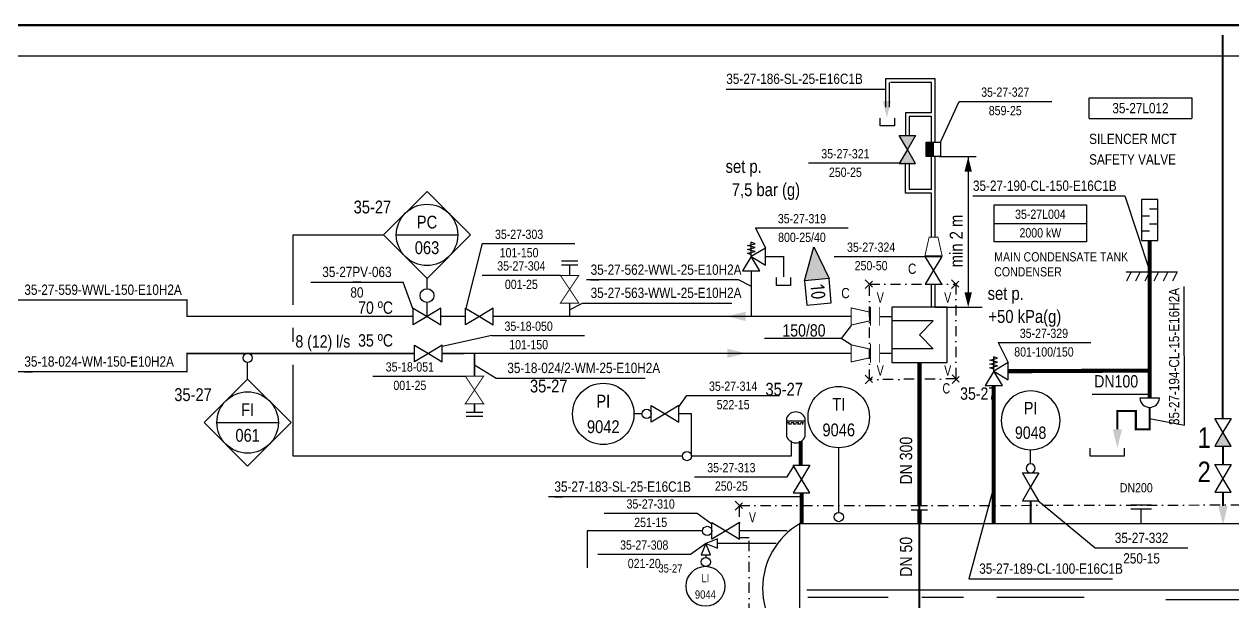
# Model space of a CAD drawing. Header units: millimetres. Extents: x -415 to 12957, y -5 to 599.
# Drawn here: x 5687.2 to 5981.8, y 154.4 to 295.2 of the extents above; entities that cross this region are included whole.
import ezdxf
from ezdxf.enums import TextEntityAlignment as Align

# ---------------------------------------------------------------- set-up
doc = ezdxf.new("R2010")
doc.units = ezdxf.units.MM
doc.header["$LTSCALE"] = 10
doc.header["$MEASUREMENT"] = 0
doc.linetypes.add('DASHDOT2', pattern=[0.5, 0.25, -0.125, 0, -0.125])
doc.linetypes.add('DASHEDX2', pattern=[1.5, 1, -0.5])
doc.layers.get('0').update_dxf_attribs({"linetype": 'CONTINUOUS'})
doc.layers.add('BALANSSI', color=3, linetype='CONTINUOUS', lineweight=25)
doc.layers.add('VESIKIERROT', color=100, linetype='DASHDOT2', lineweight=35)
for name, color, linetype in [('ILMAPUTKET', 7, 'CONTINUOUS'), ('KASIVENTTIILIT', 7, 'CONTINUOUS'), ('LAITTEISTO', 7, 'CONTINUOUS'), ('P-COND', 4, 'CONTINUOUS'), ('P-CVPOS', 7, 'CONTINUOUS'), ('P-DELIVERY_LIMIT', 1, 'DASHDOT2'), ('P-EQUIPMENT_POS', 7, 'CONTINUOUS'), ('P-EQUIPMENTS', 7, 'CONTINUOUS'), ('P-FITTINGS', 7, 'CONTINUOUS'), ('P-INSTRPOS', 7, 'CONTINUOUS'), ('P-INSTRPOS_TEXTS', 7, 'CONTINUOUS'), ('P-INSTRU', 7, 'CONTINUOUS'), ('P-LINEPOS', 7, 'CONTINUOUS'), ('P-OTHER', 7, 'CONTINUOUS'), ('P-REVISIONS', 1, 'CONTINUOUS'), ('P-STEAM1', 6, 'CONTINUOUS'), ('P-SYMB', 7, 'CONTINUOUS'), ('P-TEXT', 7, 'CONTINUOUS'), ('P-VALVEPOS', 7, 'CONTINUOUS'), ('P-VENTS', 7, 'CONTINUOUS'), ('P-WATER', 3, 'CONTINUOUS'), ('PUTKIKARTIOT', 7, 'CONTINUOUS'), ('TEXT', 141, 'CONTINUOUS'), ('VEDENEROTTIMET', 7, 'CONTINUOUS'), ('zzzzzz', 7, 'CONTINUOUS')]:
    doc.layers.add(name, color=color, linetype=linetype)
doc.styles.add('ARIAL', font='ARIALN.TTF')
doc.styles.add('ARIALN', font='ARIALN.TTF')
doc.styles.add('CTS_REV', font='isocp.shx')
doc.styles.add('LEGIBLE', font='ARIALN.TTF')
doc.styles.add('ROMANS', font='ARIALN.TTF')
doc.styles.add('SFS', font='ARIALN.TTF')
doc.styles.get("Standard").update_dxf_attribs({"font": 'ARIALN.TTF'})

# ---------------------------------------------------------------- blocks, each defined once
blk = doc.blocks.new('ARROW')
blk.add_solid([(-2.5, -1.25), (-2.5, 1.25), (2.5, 0)])
at = {"linetype": 'Continuous', "flags": 1}
blk.add_attdef('SYM_WIDTH', (0, 0), '', height=3, dxfattribs=at)
blk = doc.blocks.new('PI321O06')
blk.add_hatch(color=256).paths.add_polyline_path([(0.5, 0), (-0.5, 0), (-0.5, -0.5), (0.5, -0.5)])
for p, q in [((0.5, 0.5), (-0.5, 0.5)), ((-0.5, 0.5), (-0.5, -0.5)), ((-0.5, 0), (0.5, 0)), ((0.5, -0.5), (0.5, 0.5)), ((-0.5, -0.5), (0.5, -0.5))]:
    blk.add_line(p, q)
blk = doc.blocks.new('levylammonvaihdin')
for p, q in [((0.25, -0.25), (0.25, 0.5)), ((0.75, -0.25), (0.75, 0.5)), ((0.5, 0), (0.25, -0.25)), ((0.5, 0), (0.75, -0.25))]:
    blk.add_line(p, q)
blk.add_lwpolyline([(0, -0.5), (1, -0.5), (1, 0.5), (0, 0.5)], close=True)
at = {"layer": 'zzzzzz', "flags": 1}
for tag, p in [('LAINIMI', (0, 0)), ('LAIPOS', (0, -0.083)), ('LAIKAPA', (0, -0.167)), ('LAIMTEH', (0, -0.25)), ('LAIKIER', (0, -0.333)), ('LAIJANN', (0, -0.417)), ('LAIMASE', (0, -0.5)), ('LAIERI1', (0, -0.583)), ('LAIERI2', (0, -0.667)), ('LAIERI3', (0, -0.75)), ('LAIERI4', (0, -0.833)), ('LAILISA', (0, -0.917))]:
    blk.add_attdef(tag, p, '', height=0.05, dxfattribs=at)
blk = doc.blocks.new('T100CON')
at = {"const_width": 0.25}
blk.add_lwpolyline([(-2.5, 2.4), (2.5, 1.28), (2.5, -1.12), (-2.5, -2.24)], close=True, dxfattribs=at)
at = {"style": 'LEGIBLE', "flags": 9}
for tag, p in [('FC', (0, 3.5)), ('SYM_WIDTH', (0, 0))]:
    blk.add_attdef(tag, p, '', height=1.8, dxfattribs=at)
blk = doc.blocks.new('T200FFL')
at = {"const_width": 0.25}
for points in [[(-1.25, 2.5), (-1.25, -2.5)], [(1.25, -2.5), (1.25, 2.5)]]:
    blk.add_lwpolyline(points, dxfattribs=at)
at = {"linetype": 'Continuous', "style": 'SFS', "flags": 9}
for tag, p in [('FC', (0, 3.5)), ('SYM_WIDTH', (0, 0))]:
    blk.add_attdef(tag, p, '', height=0.2, dxfattribs=at)
blk = doc.blocks.new('P7A1214')
at = {"color": 0, "linetype": 'ByBlock'}
for p, q in [((-1, 2), (-1, -2)), ((0, 2), (0, -2))]:
    blk.add_line(p, q, dxfattribs=at)
blk = doc.blocks.new('T001_11')
at = {"const_width": 0.25}
blk.add_lwpolyline([(-3.75, -2.5), (-3.75, 2.5), (3.75, -2.5), (3.75, 2.5), (-3.75, -2.5)], dxfattribs=at)
at = {"linetype": 'Continuous', "style": 'SFS', "flags": 9}
for tag, p in [('FC', (0, 3.5)), ('SYM_WIDTH', (0, 0))]:
    blk.add_attdef(tag, p, '', height=0.2, dxfattribs=at)
blk = doc.blocks.new('PPI_0103B')
at = {"color": 0, "linetype": 'ByBlock'}
blk.add_circle((0, 0), 1.25, dxfattribs=at)
blk = doc.blocks.new('PPI_1100A')
at = {"color": 0, "linetype": 'ByBlock'}
blk.add_line((0, 0), (2, 0), dxfattribs=at)
blk = doc.blocks.new('PPI_0900A')
at = {"color": 0, "linetype": 'ByBlock'}
blk.add_line((-2.5, 0), (2.5, 0), dxfattribs=at)
blk = doc.blocks.new('PPI_1000A')
at = {"color": 0, "linetype": 'ByBlock'}
blk.add_line((-1, 0), (1, 0), dxfattribs=at)
blk = doc.blocks.new('PPI_1207A')
at = {"color": 0, "linetype": 'ByBlock'}
for p, q in [((-8.5, 0), (0, 8.5)), ((0, 8.5), (8.5, 0)), ((0, -8.5), (-8.5, 0)), ((-6, 0), (6, 0)), ((8.5, 0), (0, -8.5))]:
    blk.add_line(p, q, dxfattribs=at)
blk.add_circle((0, 0), 6, dxfattribs=at)
blk = doc.blocks.new('PPI_1200A')
at = {"color": 0, "linetype": 'ByBlock'}
blk.add_circle((0, 0), 6, dxfattribs=at)
blk = doc.blocks.new('PI314')
for p, q in [((0, 2.5), (0, -2.5)), ((1, 2.5), (1, -2.5))]:
    blk.add_line(p, q)
blk = doc.blocks.new('P7A1100')
at = {"color": 0, "linetype": 'ByBlock'}
for points in [[(-3, -1.8), (-3, 1.8), (0, 0)], [(3, -1.8), (3, 1.8), (0, 0)]]:
    blk.add_lwpolyline(points, close=True, dxfattribs=at)
blk = doc.blocks.new('CVO650D')
at = {"color": 0, "linetype": 'Continuous'}
blk.add_lwpolyline([(-1.5, 4.5, -1), (1.5, 4.5, -1), (-1.5, 4.5)], format="xyb", close=True, dxfattribs=at)
blk.add_lwpolyline([(0, 0), (0, 3)], dxfattribs=at)
at = {"layer": 'P-VENTS', "color": 0, "linetype": 'Continuous'}
for points in [[(-3, -1.8), (-3, 1.8), (0, 0)], [(3, -1.8), (3, 1.8), (0, 0)]]:
    blk.add_lwpolyline(points, close=True, dxfattribs=at)
blk = doc.blocks.new('PRO66DD')
h = blk.add_hatch(color=0)
h.paths.add_polyline_path([(-3, 1.8), (-3, -1.8), (0, 0)])
h.paths.add_polyline_path([(3, -1.8), (3, 1.8), (0, 0)])
at = {"layer": 'P-VENTS', "color": 0, "linetype": 'Continuous'}
for points in [[(-3, -1.8), (-3, 1.8), (0, 0)], [(3, -1.8), (3, 1.8), (0, 0)]]:
    blk.add_lwpolyline(points, close=True, dxfattribs=at)
blk = doc.blocks.new('P7A1106')
at = {"color": 0, "linetype": 'ByBlock'}
for p, q in [((3, 1.8), (0, 0)), ((3, -1.8), (3, 1.8)), ((0, 0), (3, -1.8))]:
    blk.add_line(p, q, dxfattribs=at)
blk.add_lwpolyline([(-3, 1.8), (0, 0), (-3, -1.8)], close=True, dxfattribs=at)
blk.add_solid([(3, 1.8), (0, 0), (3, -1.8)], dxfattribs=at)
blk = doc.blocks.new('P7A0127')
at = {"color": 0, "linetype": 'ByBlock'}
for p, q in [((-7.5, 20), (-7.5, 17.5)), ((7.5, 17.5), (7.5, 20)), ((7.5, 17.5), (-7.5, 17.5)), ((-7.5, 17.5), (-7.5, 5)), ((7.5, 5), (7.5, 17.5))]:
    blk.add_line(p, q, dxfattribs=at)
at = {"color": 0, "linetype": 'DASHEDX2', "ltscale": 0.25}
for points in [[(-7.5, 16.5), (7.5, 16.5)], [(-6, 15.5), (6, 15.5)]]:
    blk.add_lwpolyline(points, dxfattribs=at)
at = {"color": 0, "linetype": 'ByBlock'}
for centre, start, end in [((0, 16.9), 22.45694, 157.54306), ((0, 8.1), 202.45694, 337.54306)]:
    blk.add_arc(centre, 8.12, start, end, dxfattribs=at)
blk = doc.blocks.new('P7A1142')
at = {"color": 0, "linetype": 'ByBlock'}
for p, q in [((-0.8, 2.7), (0, 3)), ((0.8, 2.3), (-0.8, 2.7)), ((0, 0), (0, 3)), ((-0.8, 1.9), (0.8, 2.3)), ((0.8, 1.5), (-0.8, 1.9)), ((-0.8, 1.1), (0.8, 1.5)), ((0.8, 0.7), (-0.8, 1.1)), ((0, 0.4), (0.8, 0.7))]:
    blk.add_line(p, q, dxfattribs=at)
for points in [[(0, 0), (-3, -1.8), (-3, 1.8)], [(1.8, -3), (-1.8, -3), (0, 0)]]:
    blk.add_lwpolyline(points, close=True, dxfattribs=at)
blk = doc.blocks.new('PPI_1301A-25_0')
at = {"color": 0, "linetype": 'ByBlock'}
for p, q in [((0, 0), (25, 0)), ((0, -10), (0, 0)), ((25, 0), (25, -10)), ((0, -5), (25, -5)), ((25, -10), (0, -10))]:
    blk.add_line(p, q, dxfattribs=at)
blk = doc.blocks.new('PPI_2100A')
at = {"color": 0, "linetype": 'ByBlock'}
blk.add_line((0, 0), (2, 0), dxfattribs=at)
blk = doc.blocks.new('P7A1305')
at = {"color": 0, "linetype": 'ByBlock'}
blk.add_solid([(-4, -1), (-4, 1), (0, 0)], dxfattribs=at)
blk = doc.blocks.new('PPI_1302A-25_0')
at = {"color": 0, "linetype": 'ByBlock'}
for p, q in [((0, -5), (0, 0)), ((0, 0), (25, 0)), ((25, 0), (25, -5)), ((0, -5), (25, -5))]:
    blk.add_line(p, q, dxfattribs=at)
blk = doc.blocks.new('P7A1397')
at = {"color": 0, "linetype": 'ByBlock'}
for p, q in [((-2.7, 0), (-2.7, 2)), ((-0.9, 0), (-0.9, -2)), ((0.9, 0), (0.9, 2)), ((2.7, 0), (2.7, -2))]:
    blk.add_line(p, q, dxfattribs=at)
blk.add_lwpolyline([(5, -2), (5, 2), (-5, 2), (-5, -2)], close=True, dxfattribs=at)
blk = doc.blocks.new('P7A1369')
at = {"color": 0, "linetype": 'ByBlock'}
blk.add_lwpolyline([(8, -3), (0, 0), (8, 3)], dxfattribs=at)
blk.add_lwpolyline([(14, -3), (14, 3), (8, 3), (8, -3)], close=True, dxfattribs=at)
blk.add_solid([(8, 3), (8, -3), (0, 0)], dxfattribs=at)
at = {"color": 7, "linetype": 'Continuous', "style": 'CTS_REV'}
blk.add_attdef('A', text='', height=3.5, dxfattribs=at).set_placement((11, 0), align=Align.MIDDLE)

msp = doc.modelspace()

# ---------------------------------------------------------------- linework, layer by layer
at = {"layer": 'ILMAPUTKET', "linetype": 'Continuous'}
for points in [[(5909.29, 281.92), (5897.14, 281.92)], [(5909.29, 266.48), (5909.29, 281.92)], [(5908.39, 273.6), (5902.05, 273.6)], [(5908.39, 254.96), (5902.95, 254.96)]]:
    msp.add_lwpolyline(points, dxfattribs=at)
at = {"layer": 'ILMAPUTKET'}
for points in [[(5897.14, 281.92), (5897.14, 275)], [(5898.04, 281.02), (5898.04, 275)], [(5902.05, 273.6), (5902.05, 268.15)], [(5902.95, 272.7), (5902.95, 268.15)], [(5908.39, 254.96), (5908.39, 262.98)], [(5909.29, 243.29), (5909.29, 262.98)], [(5902.05, 254.06), (5902.05, 261.4)], [(5902.95, 261.4), (5902.95, 254.96)], [(5908.39, 243.29), (5908.39, 254.06)], [(5908.39, 226.25), (5908.39, 231.88)], [(5909.29, 226.25), (5909.29, 231.88)]]:
    msp.add_lwpolyline(points, dxfattribs=at)
at = {"layer": 'ILMAPUTKET', "linetype": 'DASHEDX2'}
for points in [[(5908.39, 281.02), (5898.04, 281.02)], [(5908.39, 273.6), (5908.39, 281.02)], [(5908.39, 272.7), (5902.95, 272.7)], [(5908.39, 266.48), (5908.39, 272.7)], [(5908.39, 254.06), (5902.05, 254.06)]]:
    msp.add_lwpolyline(points, dxfattribs=at)
at = {"layer": 'LAITTEISTO'}
for points in [[(5959.46, 173.44), (5959.46, 176.96)], [(5873.17, 171.69), (5861.59, 171.69)], [(5876.21, 173.44), (5876.21, 141.94)], [(6127.71, 173.44), (5876.21, 173.44)], [(5853.36, 168.63), (5852.24, 165.82)], [(5856.17, 169.76), (5853.36, 168.63)], [(5853.36, 168.63), (5856.17, 167.51)], [(5854.49, 165.82), (5853.36, 168.63)], [(5856.17, 167.51), (5856.17, 169.76)], [(5870.49, 168.63), (5856.17, 168.63)], [(5852.24, 165.82), (5854.49, 165.82)], [(5853.36, 165.82), (5853.36, 165.24)], [(5878.01, 157.3), (6107.74, 157.3)], [(5878.22, 155.5), (5897.8, 155.5)], [(5905.97, 155.5), (5916.15, 155.5)], [(5924.25, 155.5), (5945.61, 155.5)], [(5965.47, 155), (5985.05, 155)]]:
    msp.add_lwpolyline(points, dxfattribs=at)
msp.add_arc((5885.49, 157.69), 18.28, 120.5102, 239.4898, dxfattribs=at)
at = {"layer": 'P-COND', "const_width": 0.5}
for points in [[(-130.72, 27.08), (2740, 27.14), (2755, 27.14), (5492.84, 27.23), (5492.84, 295), (6065.89, 295), (6065.89, 213.23)], [(5979.35, 292.63), (5979.36, 199.11)]]:
    msp.add_lwpolyline(points, dxfattribs=at)
at = {"layer": 'P-COND', "linetype": 'Continuous'}
msp.add_lwpolyline([(5961.53, 201.81, 0.5, 0.5, 0), (5961.53, 196.46, 0.5, 0.5, 0), (5958.16, 196.46, 0.5, 0.5, 0), (5958.16, 200.96, 0.5, 0.5, 0), (5953.66, 200.96, 0.5, 0.5, 0), (5953.66, 196.46, 0, 0, 0)], format="xyseb", dxfattribs=at)
at = {"layer": 'P-COND', "linetype": 'Continuous', "const_width": 0.5}
for points in [[(5979.41, 187.86), (5979.41, 192.36)], [(5979.41, 177.74), (5979.41, 181.11)], [(5905.43, 177.87), (5905.43, 176.87)], [(5932.53, 173.44), (5932.53, 179.07)], [(5905.43, 173.94), (5905.43, 144.31)]]:
    msp.add_lwpolyline(points, dxfattribs=at)
at = {"layer": 'P-CVPOS'}
msp.add_lwpolyline([(5782.03, 225.69), (5779.58, 232.34)], dxfattribs=at)
at = {"layer": 'P-DELIVERY_LIMIT'}
for points in [[(5892.19, 230.79), (5894.31, 232.91)], [(5892.19, 232.91), (5894.31, 230.79)], [(5913.27, 230.79), (5915.39, 232.91)], [(5913.27, 232.91), (5915.39, 230.79)], [(5914.33, 208.76), (5893.25, 208.58), (5893.25, 231.85), (5914.33, 231.85), (5914.33, 208.76)], [(5892.19, 207.52), (5894.32, 209.64)], [(5892.19, 209.64), (5894.31, 207.52)], [(5913.37, 209.72), (5915.49, 207.6)], [(5913.37, 207.6), (5915.5, 209.72)], [(5860.53, 176.79), (5862.65, 178.91)], [(5860.53, 178.91), (5862.65, 176.79)]]:
    msp.add_lwpolyline(points, dxfattribs=at)
msp.add_lwpolyline([(6186.15, 178.46), (6186.15, 138.79), (5861.59, 138.79), (5861.59, 146.38), (5863.92, 146.38), (5863.92, 170), (5861.59, 170), (5861.59, 177.85), (5894.6, 177.85)], close=True, dxfattribs=at)
at = {"layer": 'P-INSTRU'}
for points in [[(1362.79, 103.98), (1514.84, 103.98), (1514.84, 57.5), (5356.15, 57.5), (5356.15, 287.5), (6120.51, 287.5)], [(5752.8, 243.87), (5774.8, 243.87)], [(5752.8, 226.82), (5752.8, 243.87)], [(5785.41, 230.75), (5785.41, 233.26)], [(5752.8, 217.82), (5752.8, 221.19)], [(5741.69, 208.72), (5741.69, 212.75)], [(5752.8, 189.94), (5752.8, 212.19)], [(5837.8, 200.22), (5835.86, 200.22)], [(5874.2, 193.62), (5874.2, 189.94), (5849.89, 189.94), (5849.89, 200.21), (5846.8, 200.21)], [(5885.76, 176.19), (5885.76, 191.94)], [(5847.64, 189.94), (5752.8, 189.94)], [(5824.42, 171.69), (5824.42, 162.69)], [(5852.59, 171.69), (5824.42, 171.69)]]:
    msp.add_lwpolyline(points, dxfattribs=at)
at = {"layer": 'P-INSTRU', "linetype": 'Continuous'}
msp.add_lwpolyline([(5932.53, 188.07), (5932.53, 191.44)], dxfattribs=at)
at = {"layer": 'P-LINEPOS'}
for points in [[(5876.7, 180), (5814.99, 180)], [(5923.54, 182.5), (5917.49, 160), (5952.49, 160)]]:
    msp.add_lwpolyline(points, dxfattribs=at)
at = {"layer": 'P-OTHER'}
for points in [[(5859.36, 279.43), (5897.14, 279.42)], [(5895.87, 270.47), (5895.87, 272.37)], [(5899.31, 272.37), (5899.31, 270.47)], [(5899.31, 270.47), (5895.87, 270.47)], [(5917.31, 262.91), (5917.31, 228.5)], [(5919.52, 253.36), (5955.52, 253.36), (5961.53, 235.15)], [(5864.46, 231.27), (5861.32, 232.89), (5824.25, 232.89)], [(5870.59, 231.57), (5870.59, 233.47)], [(5874.04, 233.47), (5874.04, 231.57)], [(5757.08, 232.34), (5779.58, 232.34)], [(5874.04, 231.57), (5870.59, 231.57)], [(5961.53, 199.13), (5969.99, 197.5), (5969.98, 231.32)], [(5820.17, 225.62), (5823.3, 227.24), (5859.68, 227.24)], [(5909.29, 226.25), (5920.69, 226.25)], [(5801.18, 219.36), (5823.78, 219.36)], [(5924.59, 217.63), (5947.19, 217.63)], [(5796.98, 212.22), (5802.23, 208.93), (5838.6, 208.93)], [(5946.93, 191.86), (5946.93, 189.96)], [(5955.38, 189.96), (5955.38, 191.86)], [(5946.93, 189.96), (5955.38, 189.96)]]:
    msp.add_lwpolyline(points, dxfattribs=at)
at = {"layer": 'P-OTHER', "linetype": 'Continuous'}
msp.add_lwpolyline([(5910.28, 262.98), (5919.26, 262.98)], dxfattribs=at)
at = {"layer": 'P-OTHER', "linetype": 'DASHEDX2'}
for points in [[(5895.73, 224), (5898.68, 224)], [(5895.73, 215), (5898.68, 215)]]:
    msp.add_lwpolyline(points, dxfattribs=at)
at = {"layer": 'P-STEAM1', "linetype": 'Continuous', "const_width": 1}
for points in [[(5961.53, 210.79), (5961.53, 242.5)], [(5905.43, 212.75), (5905.43, 177.87)], [(5927.04, 210.63), (5927.98, 210.63), (5931.98, 210.65), (5961.53, 210.79)], [(5961.53, 210.79), (5961.53, 204.06)], [(5923.54, 173.44), (5923.54, 207.13)], [(5876.45, 187.69), (5876.45, 193.62)], [(5876.7, 173.44), (5876.7, 180.94)], [(5905.43, 176.87), (5905.43, 173.44)]]:
    msp.add_lwpolyline(points, dxfattribs=at)
at = {"layer": 'P-SYMB'}
for points in [[(5955.83, 234.85), (5968.21, 234.85)], [(5957.01, 234.85), (5955.89, 232.6)], [(5959.21, 234.85), (5958.08, 232.6)], [(5961.46, 234.85), (5960.33, 232.6)], [(5963.71, 234.85), (5962.58, 232.6)], [(5965.96, 234.85), (5964.83, 232.6)], [(5968.21, 234.85), (5967.08, 232.6)]]:
    msp.add_lwpolyline(points, dxfattribs=at)
at = {"layer": 'P-VALVEPOS'}
for points in [[(5910.59, 266.48), (5915.09, 276.43)], [(5915.09, 276.43), (5937.69, 276.43)], [(5878.38, 261.4), (5900.98, 261.4)], [(5865.49, 245.57), (5888.09, 245.57)], [(5865.49, 245.57), (5867.94, 240.67)], [(5798.85, 241.77), (5794.8, 225.69)], [(5798.85, 241.77), (5821.45, 241.77)], [(5884.65, 238.62), (5907.25, 238.62)], [(5798.85, 234.06), (5817.94, 234.06)], [(5888.77, 221.8), (5886.31, 218.57)], [(5801.18, 219.36), (5789.14, 216.65)], [(5886.31, 218.57), (5867.7, 218.57)], [(5888.77, 217.07), (5886.31, 218.57)], [(5924.59, 217.63), (5927.04, 212.73)], [(5772.23, 209.43), (5794.83, 209.43)], [(5846.8, 201.91), (5848.72, 204.73)], [(5848.72, 204.73), (5871.32, 204.73)], [(5947.49, 205), (5961.53, 205)], [(5850.59, 184.87), (5873.19, 184.87), (5875.01, 187.69)], [(5970.87, 167.5), (5948.27, 167.5), (5934.22, 179.07)], [(5828.62, 176.02), (5851.22, 176.02), (5854.84, 173.38)], [(5827.05, 166), (5849.65, 166), (5853.26, 168.63)]]:
    msp.add_lwpolyline(points, dxfattribs=at)
at = {"layer": 'P-WATER'}
msp.add_lwpolyline([(5867.94, 238.57, 0.35, 0.35, 0), (5872.31, 238.57, 0.35, 0.35, 0), (5872.31, 233.57, 0, 0, 0)], format="xyseb", dxfattribs=at)
at = {"layer": 'P-WATER', "const_width": 0.35}
for points in [[(5820.17, 233.99), (5820.17, 236.56)], [(5864.44, 224), (5864.44, 235.07)], [(5782.03, 224), (5726.9, 224), (5726.9, 228), (5674.21, 228)], [(5820.17, 224), (5820.17, 227.24)], [(5788.78, 224), (5794.8, 224)], [(5801.55, 224), (5888.77, 224)], [(5782.39, 214.96), (5726.9, 214.96), (5726.9, 210.5), (5674.21, 210.5)], [(5789.14, 214.96), (5888.77, 215)], [(5796.98, 215), (5796.98, 209.43)], [(5796.98, 200.64), (5796.98, 202.68)]]:
    msp.add_lwpolyline(points, dxfattribs=at)
at = {"layer": 'VEDENEROTTIMET'}
msp.add_lwpolyline([(5963.91, 204.06), (5959.15, 204.06, 0.944067)], format="xyb", close=True, dxfattribs=at)

# ---------------------------------------------------------------- block references
at = {"layer": 'ILMAPUTKET', "xscale": -3.5, "yscale": 3.5, "zscale": 3.5, "rotation": 270}
msp.add_blockref('PI321O06', (5908.84, 264.73), dxfattribs=at)
at = {"layer": 'ILMAPUTKET', "xscale": -1, "rotation": 89.99999999999952}
msp.add_blockref('P7A1214', (5820.17, 236.56), dxfattribs=at)
at = {"layer": 'ILMAPUTKET', "rotation": 90.00000000000001}
msp.add_blockref('P7A1214', (5796.98, 200.64), dxfattribs=at)
at = {"layer": 'KASIVENTTIILIT', "yscale": 0.900000000000091, "zscale": 0.900000000000091}
for p, xscale, rotation in [((5820.17, 230.61), 0.900000000000091, 90.00000000000001), ((5796.98, 206.06), -0.900000000000091, 89.99999999999952)]:
    msp.add_blockref('T001_11', p, dxfattribs=dict(at, xscale=xscale, rotation=rotation))
at = {"layer": 'LAITTEISTO', "xscale": 13.5, "yscale": 13.5, "zscale": 13.5, "rotation": 90.00000000000001}
msp.add_blockref('levylammonvaihdin', (5905.43, 212.75), dxfattribs=at)
at = {"layer": 'LAITTEISTO', "rotation": 270}
msp.add_blockref('PI314', (5959.46, 177.96), dxfattribs=at)
at = {"layer": 'P-COND', "linetype": 'Continuous', "yscale": 0.900000000000091, "zscale": 0.900000000000091}
for p, xscale, rotation in [((5953.66, 194.21), -0.900000000000091, 89.99999999999952), ((5979.41, 175.49), 0.900000000000091, 270)]:
    msp.add_blockref('ARROW', p, dxfattribs=dict(at, xscale=xscale, rotation=rotation))
at = {"layer": 'P-CVPOS', "color": 140, "xscale": -1}
msp.add_blockref('PPI_1000A', (5768.33, 232.34), dxfattribs=at)
at = {"layer": 'P-EQUIPMENT_POS', "color": 140}
msp.add_blockref('PPI_1302A-25_0', (5946.79, 277.28), dxfattribs=at)
at = {"layer": 'P-EQUIPMENT_POS', "color": 140, "xscale": 0.899999999999636, "yscale": 0.899999999999636, "zscale": 0.899999999999636}
msp.add_blockref('PPI_1301A-25_0', (5923.65, 251.16), dxfattribs=at)
at = {"layer": 'P-EQUIPMENTS', "xscale": 0.3002463749403548, "yscale": 0.3002463749403548, "zscale": 0.3002463749403548}
msp.add_blockref('P7A0127', (5875.29, 193.18), dxfattribs=at)
at = {"layer": 'P-FITTINGS', "rotation": 90}
msp.add_blockref('P7A1214', (5905.43, 177.87), dxfattribs=at)
at = {"layer": 'P-INSTRPOS', "color": 140}
for p, xscale, yscale, zscale in [((5932.53, 198.64), -1.2, 1.2, 1.2), ((5853.26, 158.19), -0.8, 0.8, 0.8)]:
    msp.add_blockref('PPI_1200A', p, dxfattribs=dict(at, xscale=xscale, yscale=yscale, zscale=zscale))
at = {"layer": 'P-INSTRU', "color": 140}
for name, p, xscale, yscale, zscale in [('PPI_1207A', (5785.41, 243.87), 1.2478, 1.2478, 1.2478), ('PPI_1207A', (5741.69, 198.12), 1.2478, 1.2478, 1.2478), ('PPI_1200A', (5828.37, 200.22), 1.2478, 1.2478, 1.2478), ('PPI_1200A', (5885.76, 199.44), 1.2478, 1.2478, 1.2478), ('PPI_0103B', (5848.77, 189.94), 0.899999999999636, 0.899999999999636, 0.899999999999636), ('PPI_0103B', (5885.76, 175.07), 0.899999999999636, 0.899999999999636, 0.899999999999636), ('PPI_0103B', (5853.71, 171.69), 0.899999999999636, 0.899999999999636, 0.899999999999636), ('PPI_0103B', (5853.36, 164.12), 0.899999999999636, 0.899999999999636, 0.899999999999636)]:
    msp.add_blockref(name, p, dxfattribs=dict(at, xscale=xscale, yscale=yscale, zscale=zscale))
for p, xscale, yscale, zscale, rotation in [((5741.69, 213.88), 0.900000000000091, 0.900000000000091, 0.900000000000091, 90.00000000000001), ((5838.93, 200.22), 0.900000000000091, 0.900000000000091, 0.900000000000091, 90.00000000000001), ((5932.53, 186.94), -0.9, 0.9, 0.9, 270)]:
    msp.add_blockref('PPI_0103B', p, dxfattribs=dict(at, xscale=xscale, yscale=yscale, zscale=zscale, rotation=rotation))
at = {"layer": 'P-LINEPOS', "color": 140}
for name, p in [('PPI_1100A', (5858.35, 279.43)), ('PPI_1100A', (5918.47, 253.36)), ('PPI_1100A', (5825.29, 232.89)), ('PPI_1100A', (5687.28, 228)), ('PPI_1100A', (5825.29, 227.24)), ('PPI_1100A', (5687.28, 210.5)), ('PPI_2100A', (5804.99, 208.93)), ('PPI_1100A', (5816.47, 180)), ('PPI_1100A', (5919.99, 160))]:
    msp.add_blockref(name, p, dxfattribs=at)
at = {"layer": 'P-LINEPOS', "color": 140, "rotation": 90}
msp.add_blockref('PPI_1100A', (5969.99, 197.5), dxfattribs=at)
at = {"layer": 'P-OTHER', "xscale": 0.7200000000002547, "yscale": 0.7200000000002547, "zscale": 0.7200000000002547}
for p, rotation in [((5917.31, 261.11), 90.00000000000001), ((5917.31, 228.05), 270)]:
    msp.add_blockref('ARROW', p, dxfattribs=dict(at, rotation=rotation))
at = {"layer": 'P-OTHER', "xscale": -0.900000000000091, "yscale": 0.900000000000091, "zscale": 0.900000000000091}
for p in [(5894.6, 224), (5894.6, 215)]:
    msp.add_blockref('T200FFL', p, dxfattribs=at)
at = {"layer": 'P-REVISIONS', "rotation": 275.131752630532}
msp.add_blockref('P7A1369', (5879.71, 240.94), dxfattribs=at).add_auto_attribs({'A': '10'})
at = {"layer": 'P-SYMB', "rotation": 270}
for name, p in [('P7A1305', (5897.49, 272.5)), ('P7A1397', (5961.53, 247.5))]:
    msp.add_blockref(name, p, dxfattribs=at)
at = {"layer": 'P-VALVEPOS', "color": 140, "xscale": 0.9, "yscale": 0.9, "zscale": 0.9}
for p in [(5926.34, 276.43), (5887.38, 261.4), (5876.79, 245.57), (5807.85, 241.77), (5893.65, 238.62), (5808.4, 234.06), (5810.18, 219.36), (5935.77, 217.63), (5781.23, 209.43), (5860.02, 204.73), (5859.59, 184.87), (5839.92, 176.02), (5838.35, 166)]:
    msp.add_blockref('PPI_0900A', p, dxfattribs=at)
at = {"layer": 'P-VALVEPOS', "color": 140, "xscale": -1}
msp.add_blockref('PPI_0900A', (5959.57, 167.5), dxfattribs=at)
at = {"layer": 'P-VENTS', "rotation": 270}
for name, p, xscale, yscale, zscale in [('PRO66DD', (5902.48, 264.69), 1.125000000000022, 1.125000000000022, 1.125000000000022), ('P7A1100', (5908.84, 235.25), 1.125, 1.125, 1.125), ('P7A1106', (5979.41, 195.74), 1.12499999999999, 1.12499999999999, 1.12499999999999), ('P7A1100', (5876.7, 184.32), 1.125, 1.125, 1.125), ('P7A1100', (5932.53, 182.44), 1.125, 1.125, 1.125), ('P7A1100', (5979.41, 184.49), 1.125, 1.125, 1.125)]:
    msp.add_blockref(name, p, dxfattribs=dict(at, xscale=xscale, yscale=yscale, zscale=zscale))
at = {"layer": 'P-VENTS'}
for name, p, xscale, yscale, zscale in [('P7A1142', (5864.44, 238.57), -1.166666666666667, 1.166666666666667, 1.166666666666667), ('CVO650D', (5785.41, 224), 1.125, 1.125, 1.125), ('P7A1100', (5798.17, 224), 1.125, 1.125, 1.125), ('P7A1100', (5785.76, 214.96), 1.125, 1.125, 1.125), ('P7A1142', (5923.54, 210.63), -1.166666666666667, 1.166666666666667, 1.166666666666667), ('P7A1100', (5843.43, 200.22), 1.125, 1.125, 1.125), ('P7A1100', (5858.21, 171.69), 1.125, 1.125, 1.125)]:
    msp.add_blockref(name, p, dxfattribs=dict(at, xscale=xscale, yscale=yscale, zscale=zscale))
at = {"layer": 'PUTKIKARTIOT', "xscale": -0.8999999999996362, "yscale": 0.8999999999996362, "zscale": 0.8999999999996362}
for p, rotation in [((5908.79, 241.04), 270), ((5891.02, 224.05), 180), ((5891.02, 215.05), 180)]:
    msp.add_blockref('T100CON', p, dxfattribs=dict(at, rotation=rotation))
at = {"layer": 'VESIKIERROT', "xscale": 0.8999999999996362, "yscale": 0.8999999999996362, "zscale": 0.8999999999996362, "rotation": 180}
msp.add_blockref('ARROW', (5860.83, 224), dxfattribs=at)
at = {"layer": 'VESIKIERROT', "xscale": 0.8999999999996362, "yscale": 0.8999999999996362, "zscale": 0.8999999999996362}
msp.add_blockref('ARROW', (5860.83, 215), dxfattribs=at)

# ---------------------------------------------------------------- texts
at = {"layer": 'BALANSSI', "char_height": 3, "attachment_point": 3}
for s, insert, width in [('70 ºC', (5777.13, 227.63), 15.4449), ('8 (12) l/s', (5766.71, 219.4), 15.4449), ('35 ºC', (5777.13, 219.64), 24.6573)]:
    msp.add_mtext(s, dxfattribs=dict(at, insert=insert, width=width))
at = {"layer": 'P-CVPOS', "color": 140, "style": 'ARIAL'}
for s, p in [('35-27PV-063', (5768.33, 234.84)), ('80', (5768.33, 229.84))]:
    msp.add_text(s, height=2.5, dxfattribs=at).set_placement(p, align=Align.MIDDLE)
at = {"layer": 'P-DELIVERY_LIMIT', "char_height": 2.5, "width": 12, "attachment_point": 1, "rotation": 359.947}
for s, insert in [('{\\W0.9;\\T0.95;V}', (5895.02, 229.83)), ('{\\W0.9;\\T0.95;V}', (5911.46, 229.83)), ('{\\W0.9;\\T0.95;V}', (5895.02, 212.07)), ('{\\W0.9;\\T0.95;V}', (5911.46, 212.07)), ('{\\W0.9;\\T0.95;C}', (5911.04, 207.71)), ('{\\W0.9;\\T0.95;V}', (5863.87, 176.26))]:
    msp.add_mtext(s, dxfattribs=dict(at, insert=insert))
at = {"layer": 'P-DELIVERY_LIMIT', "style": 'ROMANS'}
for p in [(5902.62, 234.37), (5886.37, 228.43)]:
    msp.add_attdef('C', p, '', height=2.5, dxfattribs=at)
at = {"layer": 'P-EQUIPMENT_POS', "color": 140, "style": 'ARIAL'}
for s, height, p in [('35-27L012', 2.5, (5959.29, 274.78)), ('35-27L004', 2.25, (5934.9, 248.91)), ('2000 kW', 2.25, (5934.9, 244.41))]:
    msp.add_text(s, height=height, dxfattribs=at).set_placement(p, align=Align.MIDDLE)
for s, height, p in [('SILENCER MCT ', 2.5, (5946.79, 267.28)), ('SAFETY VALVE ', 2.5, (5946.79, 262.28)), ('MAIN CONDENSATE TANK', 2.25, (5923.65, 238.52)), ('CONDENSER', 2.25, (5923.65, 234.87))]:
    msp.add_text(s, height=height, dxfattribs=at).set_placement(p, align=Align.MIDDLE_LEFT)
at = {"layer": 'P-INSTRPOS_TEXTS', "style": 'ARIAL'}
for height, p in [(3.119, (5776.67, 249.11)), (3.119, (5732.95, 203.36)), (3.119, (5819.64, 205.46)), (3.119, (5877.03, 204.68)), (3, (5924.13, 203.68)), (2, (5847.66, 161.55))]:
    msp.add_text('35-27', height=height, dxfattribs=at).set_placement(p, align=Align.RIGHT)
for s, height, p in [('PC', 3.119, (5785.41, 246.99)), ('063', 3.119, (5785.41, 240.75)), ('PI', 3.119, (5828.37, 203.34)), ('TI', 3.119, (5885.76, 202.56)), ('FI', 3.119, (5741.69, 201.24)), ('PI', 3, (5932.53, 201.64)), ('9042', 3.119, (5828.37, 197.1)), ('9046', 3.119, (5885.76, 196.32)), ('061', 3.119, (5741.69, 195)), ('9048', 3, (5932.53, 195.64)), ('LI', 2, (5853.26, 160.19)), ('9044', 2, (5853.26, 156.19))]:
    msp.add_text(s, height=height, dxfattribs=at).set_placement(p, align=Align.MIDDLE)
at = {"layer": 'P-LINEPOS', "color": 140, "style": 'ARIAL'}
for s, p in [('35-27-186-SL-25-E16C1B', (5858.35, 281.93)), ('35-27-190-CL-150-E16C1B', (5918.47, 255.86)), ('35-27-562-WWL-25-E10H2A', (5825.29, 235.39)), ('35-27-559-WWL-150-E10H2A', (5687.28, 230.5)), ('35-27-563-WWL-25-E10H2A', (5825.29, 229.74)), ('35-18-024-WM-150-E10H2A', (5687.28, 213)), ('35-18-024/2-WM-25-E10H2A', (5804.99, 211.43)), ('35-27-183-SL-25-E16C1B', (5816.47, 182.5)), ('35-27-189-CL-100-E16C1B', (5919.99, 162.5))]:
    msp.add_text(s, height=2.5, dxfattribs=at).set_placement(p, align=Align.MIDDLE_LEFT)
msp.add_text('35-27-194-CL-15-E16H2A', height=2.5, rotation=90, dxfattribs=at).set_placement((5967.49, 197.5), align=Align.MIDDLE_LEFT)
at = {"layer": 'P-OTHER'}
msp.add_text('min 2 m', height=3.15, rotation=90, dxfattribs=at).set_placement((5915.96, 235.96))
at = {"layer": 'P-OTHER', "style": 'SFS', "flags": 1}
msp.add_attdef('DN200', (5954.26, 181.09), 'T001', height=2.25, dxfattribs=at)
at = {"layer": 'P-TEXT', "style": 'ARIALN'}
msp.add_text('150/80', height=3, dxfattribs=at).set_placement((5872.03, 219.08))
msp.add_text('DN100', height=3, dxfattribs=at).set_placement((5948.03, 208.17), align=Align.MIDDLE_LEFT)
for s, p in [('DN 300', (5902.15, 183)), ('DN 50', (5902.15, 160.5))]:
    msp.add_text(s, height=3, rotation=90, dxfattribs=at).set_placement(p, align=Align.MIDDLE_LEFT)
at = {"layer": 'P-VALVEPOS', "color": 140, "style": 'ARIAL'}
for s, height, p in [('35-27-327', 2.25, (5926.34, 278.68)), ('859-25', 2.25, (5926.34, 274.18)), ('35-27-321', 2.25, (5887.38, 263.65)), ('250-25', 2.25, (5887.38, 259.15)), ('35-27-319', 2.25, (5876.79, 247.82)), ('35-27-303', 2.25, (5807.85, 244.02)), ('800-25/40', 2.25, (5876.79, 243.32)), ('35-27-324', 2.25, (5893.65, 240.87)), ('101-150', 2.25, (5807.85, 239.52)), ('35-27-304', 2.25, (5808.4, 236.31)), ('250-50', 2.25, (5893.65, 236.37)), ('001-25', 2.25, (5808.4, 231.81)), ('35-18-050', 2.25, (5810.18, 221.61)), ('35-27-329', 2.25, (5935.77, 219.88)), ('101-150', 2.25, (5810.18, 217.11)), ('801-100/150', 2.25, (5935.77, 215.38)), ('35-18-051', 2.25, (5781.23, 211.68)), ('001-25', 2.25, (5781.23, 207.18)), ('35-27-314', 2.25, (5860.02, 206.98)), ('522-15', 2.25, (5860.02, 202.48)), ('35-27-313', 2.25, (5859.59, 187.12)), ('250-25', 2.25, (5859.59, 182.62)), ('35-27-310', 2.25, (5839.92, 178.27)), ('251-15', 2.25, (5839.92, 173.77)), ('35-27-332', 2.5, (5959.57, 170)), ('35-27-308', 2.25, (5838.35, 168.25)), ('250-15', 2.5, (5959.57, 165)), ('021-20', 2.25, (5838.35, 163.75))]:
    msp.add_text(s, height=height, dxfattribs=at).set_placement(p, align=Align.MIDDLE)
at = {"layer": 'TEXT', "style": 'ARIALN'}
for s, p in [('set p.', (5858.18, 259)), ('7,5 bar (g)', (5859.69, 253.33)), ('set p.', (5922.04, 228.03)), ('+50 kPa(g)', (5922.24, 222.41))]:
    msp.add_text(s, height=3.15, dxfattribs=at).set_placement(p)
at = {"layer": 'TEXT', "linetype": 'Continuous', "insert": (5973.23, 196.93), "char_height": 5, "attachment_point": 1}
msp.add_mtext_dynamic_manual_height_columns('1\\P2', width=3.0704, gutter_width=25, heights=[0], dxfattribs=at)

doc.saveas('drawing.dxf')
